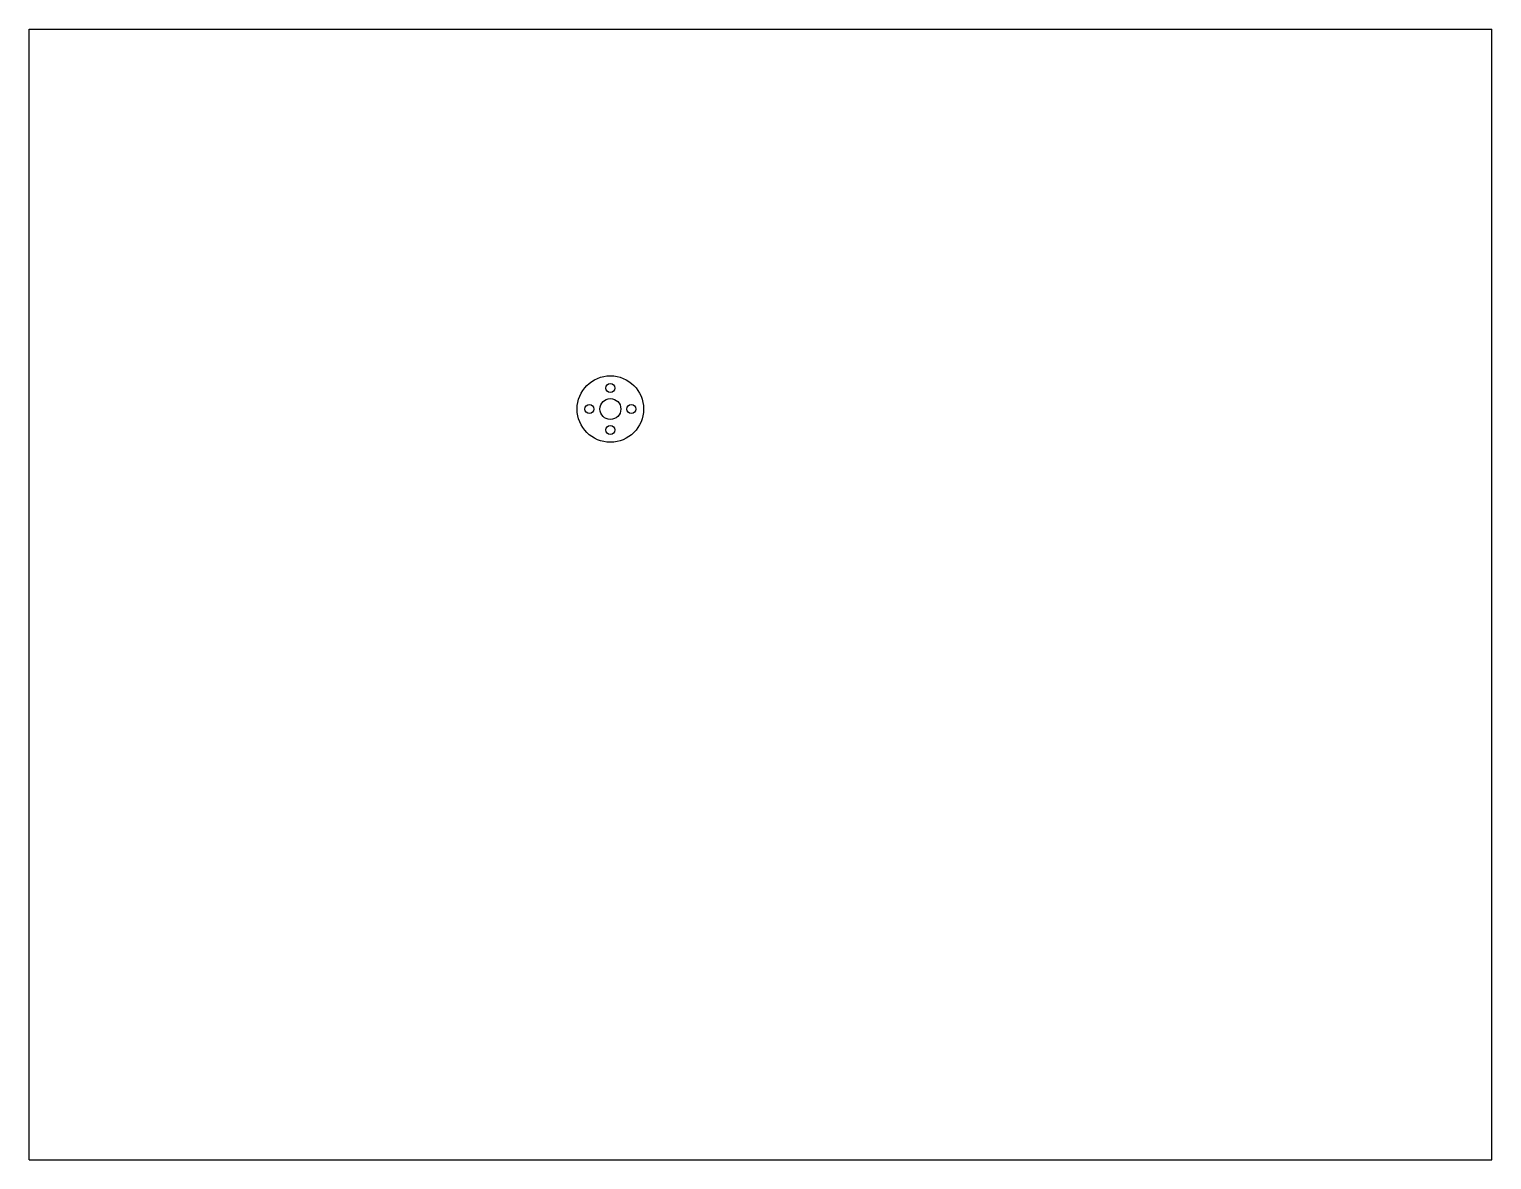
# Model space of a CAD drawing. Header units: inches. Extents: x 0 to 22, y 0 to 17.
import ezdxf

# ---------------------------------------------------------------- set-up
doc = ezdxf.new("R2010")
doc.units = ezdxf.units.IN
doc.header["$LTSCALE"] = 1.21
doc.header["$MEASUREMENT"] = 0
doc.layers.get('0').update_dxf_attribs({"linetype": 'CONTINUOUS'})
doc.layers.add('02___PRT_ALL_AXES', color=7, linetype='CONTINUOUS')

msp = doc.modelspace()

# ---------------------------------------------------------------- linework, layer by layer
at = {"color": 7, "linetype": 'Continuous'}
for p, q in [((0, 0), (0, 17)), ((0, 17), (22, 17)), ((22, 0), (22, 17)), ((0, 0), (22, 0))]:
    msp.add_line(p, q, dxfattribs=at)
at = {"layer": '02___PRT_ALL_AXES', "color": 7, "linetype": 'Continuous'}
for centre, radius in [((8.742, 11.289), 0.5), ((8.742, 11.604), 0.068), ((8.742, 11.289), 0.157), ((8.427, 11.289), 0.068), ((9.057, 11.289), 0.068), ((8.742, 10.974), 0.068)]:
    msp.add_circle(centre, radius, dxfattribs=at)

doc.saveas('drawing.dxf')
